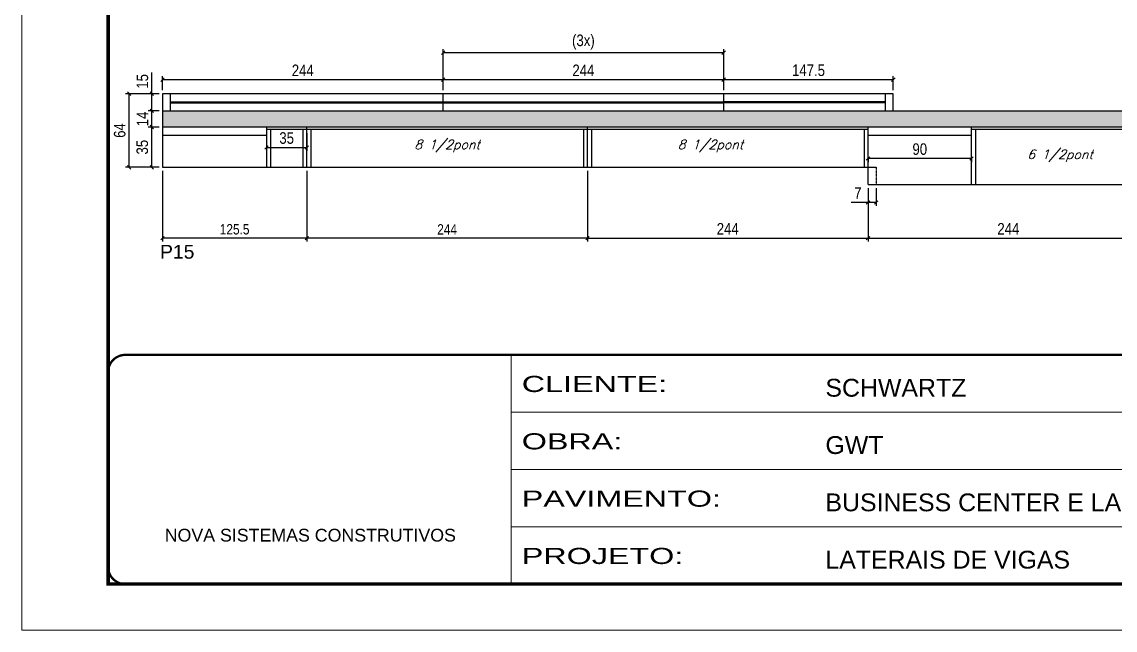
# Model space of a CAD drawing. Extents: x 2603 to 22413, y 1253 to 30260.
# Drawn here: x 2603 to 3554, y 18482 to 19011 of the extents above; entities that cross this region are included whole.
import ezdxf

# ---------------------------------------------------------------- set-up
doc = ezdxf.new("R2010")
doc.units = 0
for name, pattern in [('CONTINUO', [0]), ('DASHED', [0.75, 0.5, -0.25]), ('HIDDEN', [0.375, 0.25, -0.125])]:
    doc.linetypes.add(name, pattern=pattern)
for name, color, linetype in [('5', 5, 'Continuous'), ('COTA', 241, 'Continuous'), ('Painéis', 200, 'Continuous'), ('SARR_2.2x7', 40, 'Continuous'), ('SARR_3.5x7', 81, 'Continuous'), ('texto', 7, 'Continuous')]:
    doc.layers.add(name, color=color, linetype=linetype)
doc.layers.add('Folhas', color=255, linetype='Continuous', lineweight=9)
doc.layers.add('SARRAFO DE PRESSAO', color=251, linetype='DASHED', lineweight=9)
doc.styles.add('ARIAL', font='arial.ttf')
doc.styles.add('COTA TECNICA', font='techl___.ttf', dxfattribs={"height": 10})
doc.styles.add('COTA TECNICA-50', font='techl___.ttf', dxfattribs={"height": 9})
doc.styles.add('Romans', font='romans.shx')
doc.styles.get("Standard").update_dxf_attribs({"font": 'arial.ttf'})
doc.styles.add('Tecnologia', font='')
doc.styles.get('Tecnologia').set_extended_font_data('Forgotten Futurist')
doc.dimstyles.new('COTA PAINEL-50', dxfattribs={"dimtxt": 9, "dimasz": 3, "dimexe": 3, "dimexo": 3, "dimgap": 3, "dimtad": 1, "dimdec": 1, "dimzin": 12, "dimdsep": 46, "dimtxsty": 'COTA TECNICA-50', "dimblk1": 'OBLIQUE', "dimblk2": 'OBLIQUE', "dimsah": 1, "dimcen": 0.9, "dimclrd": 4, "dimclre": 4, "dimclrt": 240, "dimadec": 1, "dimazin": 3, "dimtfac": 1, "dimtdec": 1, "dimtmove": 0, "dimatfit": 3, "dimfxl": 1, "dimtolj": 1, "dimtzin": 12, "dimarcsym": 0})
doc.dimstyles.new('PAINEL', dxfattribs={"dimtxt": 10, "dimasz": 3, "dimexe": 3, "dimexo": 3, "dimgap": 3, "dimtad": 1, "dimdec": 1, "dimzin": 12, "dimdsep": 46, "dimtxsty": 'COTA TECNICA', "dimblk1": 'OBLIQUE', "dimblk2": 'OBLIQUE', "dimsah": 1, "dimcen": 0.9, "dimclrd": 4, "dimclre": 4, "dimclrt": 240, "dimadec": 1, "dimazin": 3, "dimtfac": 1, "dimtdec": 1, "dimtmove": 0, "dimatfit": 3, "dimfxl": 1, "dimtolj": 1, "dimtzin": 12, "dimarcsym": 0})

# ---------------------------------------------------------------- blocks, each defined once
blk = doc.blocks.new('9999999999')
at = {"color": 30, "linetype": 'CONTINUO'}
for p, q in [((98564.56, 34230.21), (98564.56, 34429.45)), ((98564.56, 34379.64), (99583.98, 34379.64)), ((98564.56, 34329.83), (99487.98, 34329.83)), ((98564.56, 34280.02), (99487.98, 34280.02))]:
    blk.add_line(p, q, dxfattribs=at)
at = {"color": 30, "linetype": 'CONTINUO', "const_width": 2}
blk.add_lwpolyline([(99583.98, 34230.21), (99583.98, 34414.45, 0.414214), (99568.98, 34429.45), (98228.98, 34429.45, 0.414214), (98213.98, 34414.45), (98213.98, 34245.21, 0.414214), (98228.98, 34230.21), (99583.98, 34230.21)], format="xyb", dxfattribs=at)
at = {"layer": 'Folhas'}
blk.add_lwpolyline([(98138.98, 34190.21), (99623.98, 34190.21), (99623.98, 35240.21), (98138.98, 35240.21)], close=True, dxfattribs=at)
at = {"layer": 'Folhas', "color": 30, "const_width": 3}
blk.add_lwpolyline([(98213.98, 34230.21), (99583.98, 34230.21), (99583.98, 35200.21), (98213.98, 35200.21)], close=True, dxfattribs=at)
at = {"color": 7, "linetype": 'Continuous', "ltscale": 5, "style": 'ARIAL'}
for s, height, p in [('SCHWARTZ', 15.483, (98837.68, 34393.13)), ('GWT', 15.483, (98837.68, 34343.32)), ('BUSINESS CENTER E LAZER - PROJEÇÃO', 15.4829, (98837.68, 34293.51)), ('NOVA SISTEMAS CONSTRUTIVOS', 11.0592, (98263.19, 34267.21)), ('LATERAIS DE VIGAS', 15.4829, (98837.68, 34243.7))]:
    blk.add_text(s, height=height, dxfattribs=at).set_placement(p)
at = {"layer": 'Folhas', "color": 7, "style": 'Tecnologia', "width": 1.5}
for s, p in [('CLIENTE:', (98573.65, 34397.17)), ('OBRA:', (98573.65, 34347.31)), ('PAVIMENTO:', (98573.65, 34297.5)), ('PROJETO:', (98573.65, 34247.69))]:
    blk.add_text(s, height=14, dxfattribs=at).set_placement(p)
blk = doc.blocks.new('_Oblique')
at = {"color": 0, "linetype": 'ByBlock', "lineweight": -2}
blk.add_line((-0.5, -0.5), (0.5, 0.5), dxfattribs=at)
blk = doc.blocks.new('*D412')
at = {"layer": 'COTA', "color": 4, "linetype": 'ByBlock', "lineweight": -2, "transparency": 16777216}
for p, q in [((2850.72, 18881.25), (2850.72, 18819.75)), ((3094.72, 18881.25), (3094.72, 18819.75)), ((3094.72, 18822.75), (2850.72, 18822.75))]:
    blk.add_line(p, q, dxfattribs=at)
at = {"layer": 'Defpoints', "color": 0, "linetype": 'ByBlock', "transparency": 16777216}
for p in [(2850.72, 18884.25), (3094.72, 18884.25), (2850.72, 18822.75)]:
    blk.add_point(p, dxfattribs=at)
at = {"layer": 'COTA', "color": 4, "linetype": 'ByBlock', "lineweight": -2, "transparency": 16777216, "xscale": 3, "yscale": 3, "zscale": 3, "rotation": 180}
blk.add_blockref('_Oblique', (2850.72, 18822.75), dxfattribs=at)
at = {"layer": 'COTA', "color": 4, "linetype": 'ByBlock', "lineweight": -2, "transparency": 16777216, "xscale": 3, "yscale": 3, "zscale": 3}
blk.add_blockref('_Oblique', (3094.72, 18822.75), dxfattribs=at)
at = {"layer": 'COTA', "color": 240, "linetype": 'ByBlock', "transparency": 16777216, "insert": (2972.72, 18830.32), "char_height": 9, "attachment_point": 5, "style": 'COTA TECNICA-50'}
blk.add_mtext('\\A1;244', dxfattribs=at)
blk = doc.blocks.new('*D2292')
at = {"layer": 'COTA', "color": 4, "linetype": 'ByBlock', "lineweight": -2, "transparency": 16777216}
for p, q in [((2725.22, 18881.25), (2725.22, 18819.75)), ((2850.72, 18881.25), (2850.72, 18819.75)), ((2850.72, 18822.75), (2725.22, 18822.75))]:
    blk.add_line(p, q, dxfattribs=at)
at = {"layer": 'Defpoints', "color": 0, "linetype": 'ByBlock', "transparency": 16777216}
for p in [(2725.22, 18884.25), (2850.72, 18884.25), (2725.22, 18822.75)]:
    blk.add_point(p, dxfattribs=at)
at = {"layer": 'COTA', "color": 4, "linetype": 'ByBlock', "lineweight": -2, "transparency": 16777216, "xscale": 3, "yscale": 3, "zscale": 3, "rotation": 180}
blk.add_blockref('_Oblique', (2725.22, 18822.75), dxfattribs=at)
at = {"layer": 'COTA', "color": 4, "linetype": 'ByBlock', "lineweight": -2, "transparency": 16777216, "xscale": 3, "yscale": 3, "zscale": 3}
blk.add_blockref('_Oblique', (2850.72, 18822.75), dxfattribs=at)
at = {"layer": 'COTA', "color": 240, "linetype": 'ByBlock', "transparency": 16777216, "insert": (2787.97, 18830.35), "char_height": 9, "attachment_point": 5, "style": 'COTA TECNICA-50'}
blk.add_mtext('\\A1;125.5', dxfattribs=at)
blk = doc.blocks.new('*D2293')
at = {"layer": 'COTA', "color": 4, "linetype": 'ByBlock', "lineweight": -2, "transparency": 16777216}
for p, q in [((3094.72, 18881.25), (3094.72, 18819.75)), ((3338.72, 18866.25), (3338.72, 18819.75)), ((3094.72, 18822.75), (3338.72, 18822.75))]:
    blk.add_line(p, q, dxfattribs=at)
at = {"layer": 'Defpoints', "color": 0, "linetype": 'ByBlock', "transparency": 16777216}
for p in [(3094.72, 18884.25), (3338.72, 18869.25), (3338.72, 18822.75)]:
    blk.add_point(p, dxfattribs=at)
at = {"layer": 'COTA', "color": 4, "linetype": 'ByBlock', "lineweight": -2, "transparency": 16777216, "xscale": 3, "yscale": 3, "zscale": 3, "rotation": 180}
blk.add_blockref('_Oblique', (3094.72, 18822.75), dxfattribs=at)
at = {"layer": 'COTA', "color": 4, "linetype": 'ByBlock', "lineweight": -2, "transparency": 16777216, "xscale": 3, "yscale": 3, "zscale": 3}
blk.add_blockref('_Oblique', (3338.72, 18822.75), dxfattribs=at)
at = {"layer": 'COTA', "color": 240, "linetype": 'ByBlock', "transparency": 16777216, "insert": (3216.72, 18830.83), "char_height": 10, "attachment_point": 5, "style": 'COTA TECNICA'}
blk.add_mtext('\\A1;244', dxfattribs=at)
blk = doc.blocks.new('*D2296')
at = {"layer": 'COTA', "color": 4, "linetype": 'ByBlock', "lineweight": -2, "transparency": 16777216}
for p, q in [((2815.72, 18914.05), (2815.72, 18898.44)), ((2850.72, 18914.05), (2850.72, 18898.44)), ((2815.72, 18901.44), (2850.72, 18901.44))]:
    blk.add_line(p, q, dxfattribs=at)
at = {"layer": 'Defpoints', "color": 0, "linetype": 'ByBlock', "transparency": 16777216}
for p in [(2815.72, 18917.05), (2850.72, 18917.05), (2850.72, 18901.44)]:
    blk.add_point(p, dxfattribs=at)
at = {"layer": 'COTA', "color": 4, "linetype": 'ByBlock', "lineweight": -2, "transparency": 16777216, "xscale": 3, "yscale": 3, "zscale": 3, "rotation": 180}
blk.add_blockref('_Oblique', (2815.72, 18901.44), dxfattribs=at)
at = {"layer": 'COTA', "color": 4, "linetype": 'ByBlock', "lineweight": -2, "transparency": 16777216, "xscale": 3, "yscale": 3, "zscale": 3}
blk.add_blockref('_Oblique', (2850.72, 18901.44), dxfattribs=at)
at = {"layer": 'COTA', "color": 240, "linetype": 'ByBlock', "transparency": 16777216, "insert": (2833.22, 18909.65), "char_height": 10, "attachment_point": 5, "style": 'COTA TECNICA'}
blk.add_mtext('\\A1;35', dxfattribs=at)
blk = doc.blocks.new('*D2297')
at = {"layer": 'COTA', "color": 4, "linetype": 'ByBlock', "lineweight": -2, "transparency": 16777216}
for p, q in [((3338.72, 18866.25), (3338.72, 18819.75)), ((3582.72, 18866.25), (3582.72, 18819.75)), ((3338.72, 18822.75), (3582.72, 18822.75))]:
    blk.add_line(p, q, dxfattribs=at)
at = {"layer": 'Defpoints', "color": 0, "linetype": 'ByBlock', "transparency": 16777216}
for p in [(3338.72, 18869.25), (3582.72, 18869.25), (3582.72, 18822.75)]:
    blk.add_point(p, dxfattribs=at)
at = {"layer": 'COTA', "color": 4, "linetype": 'ByBlock', "lineweight": -2, "transparency": 16777216, "xscale": 3, "yscale": 3, "zscale": 3, "rotation": 180}
blk.add_blockref('_Oblique', (3338.72, 18822.75), dxfattribs=at)
at = {"layer": 'COTA', "color": 4, "linetype": 'ByBlock', "lineweight": -2, "transparency": 16777216, "xscale": 3, "yscale": 3, "zscale": 3}
blk.add_blockref('_Oblique', (3582.72, 18822.75), dxfattribs=at)
at = {"layer": 'COTA', "color": 240, "linetype": 'ByBlock', "transparency": 16777216, "insert": (3460.72, 18830.83), "char_height": 10, "attachment_point": 5, "style": 'COTA TECNICA'}
blk.add_mtext('\\A1;244', dxfattribs=at)
blk = doc.blocks.new('*D2298')
at = {"layer": 'COTA', "color": 4, "linetype": 'ByBlock', "lineweight": -2, "transparency": 16777216}
for p, q in [((3428.72, 18891.87), (3338.72, 18891.87)), ((3338.72, 18891.25), (3338.72, 18888.87)), ((3428.72, 18891.25), (3428.72, 18888.87))]:
    blk.add_line(p, q, dxfattribs=at)
at = {"layer": 'Defpoints', "color": 0, "linetype": 'ByBlock', "transparency": 16777216}
for p in [(3338.72, 18894.25), (3338.72, 18891.87), (3428.72, 18894.25)]:
    blk.add_point(p, dxfattribs=at)
at = {"layer": 'COTA', "color": 4, "linetype": 'ByBlock', "lineweight": -2, "transparency": 16777216, "xscale": 3, "yscale": 3, "zscale": 3, "rotation": 180}
blk.add_blockref('_Oblique', (3338.72, 18891.87), dxfattribs=at)
at = {"layer": 'COTA', "color": 4, "linetype": 'ByBlock', "lineweight": -2, "transparency": 16777216, "xscale": 3, "yscale": 3, "zscale": 3}
blk.add_blockref('_Oblique', (3428.72, 18891.87), dxfattribs=at)
at = {"layer": 'COTA', "color": 240, "linetype": 'ByBlock', "transparency": 16777216, "insert": (3383.72, 18900), "char_height": 10, "attachment_point": 5, "style": 'COTA TECNICA'}
blk.add_mtext('\\A1;90', dxfattribs=at)
blk = doc.blocks.new('*D2299')
at = {"layer": 'COTA', "color": 4, "linetype": 'ByBlock', "lineweight": -2, "transparency": 16777216}
for p, q in [((3338.72, 18866.25), (3338.72, 18850.76)), ((3345.72, 18866.25), (3345.72, 18850.76)), ((3338.72, 18853.76), (3323.99, 18853.76)), ((3345.72, 18853.76), (3338.72, 18853.76))]:
    blk.add_line(p, q, dxfattribs=at)
at = {"layer": 'Defpoints', "color": 0, "linetype": 'ByBlock', "transparency": 16777216}
for p in [(3338.72, 18869.25), (3345.72, 18869.25), (3338.72, 18853.76)]:
    blk.add_point(p, dxfattribs=at)
at = {"layer": 'COTA', "color": 4, "linetype": 'ByBlock', "lineweight": -2, "transparency": 16777216, "xscale": 3, "yscale": 3, "zscale": 3, "rotation": 180}
blk.add_blockref('_Oblique', (3338.72, 18853.76), dxfattribs=at)
at = {"layer": 'COTA', "color": 4, "linetype": 'ByBlock', "lineweight": -2, "transparency": 16777216, "xscale": 3, "yscale": 3, "zscale": 3}
blk.add_blockref('_Oblique', (3345.72, 18853.76), dxfattribs=at)
at = {"layer": 'COTA', "color": 240, "linetype": 'ByBlock', "transparency": 16777216, "insert": (3329.85, 18861.83), "char_height": 10, "attachment_point": 5, "style": 'COTA TECNICA'}
blk.add_mtext('\\A1;7', dxfattribs=at)
blk = doc.blocks.new('*D2303')
at = {"layer": 'COTA', "color": 4, "linetype": 'ByBlock', "lineweight": -2, "transparency": 16777216}
for p, q in [((2725.22, 18951.25), (2725.22, 18963.44)), ((2725.22, 18960.44), (2969.22, 18960.44)), ((2969.22, 18951.25), (2969.22, 18963.44))]:
    blk.add_line(p, q, dxfattribs=at)
at = {"layer": 'Defpoints', "color": 0, "linetype": 'ByBlock', "transparency": 16777216}
for p in [(2969.22, 18960.44), (2725.22, 18948.25), (2969.22, 18948.25)]:
    blk.add_point(p, dxfattribs=at)
at = {"layer": 'COTA', "color": 4, "linetype": 'ByBlock', "lineweight": -2, "transparency": 16777216, "xscale": 3, "yscale": 3, "zscale": 3, "rotation": 180}
blk.add_blockref('_Oblique', (2725.22, 18960.44), dxfattribs=at)
at = {"layer": 'COTA', "color": 4, "linetype": 'ByBlock', "lineweight": -2, "transparency": 16777216, "xscale": 3, "yscale": 3, "zscale": 3}
blk.add_blockref('_Oblique', (2969.22, 18960.44), dxfattribs=at)
at = {"layer": 'COTA', "color": 240, "linetype": 'ByBlock', "transparency": 16777216, "insert": (2847.22, 18968.52), "char_height": 10, "attachment_point": 5, "style": 'COTA TECNICA'}
blk.add_mtext('\\A1;244', dxfattribs=at)
blk = doc.blocks.new('*D2304')
at = {"layer": 'COTA', "color": 4, "linetype": 'ByBlock', "lineweight": -2, "transparency": 16777216}
for p, q in [((2969.22, 18951.25), (2969.22, 18963.44)), ((2969.22, 18960.44), (3213.22, 18960.44)), ((3213.22, 18951.25), (3213.22, 18963.44))]:
    blk.add_line(p, q, dxfattribs=at)
at = {"layer": 'Defpoints', "color": 0, "linetype": 'ByBlock', "transparency": 16777216}
for p in [(3213.22, 18960.44), (2969.22, 18948.25), (3213.22, 18948.25)]:
    blk.add_point(p, dxfattribs=at)
at = {"layer": 'COTA', "color": 4, "linetype": 'ByBlock', "lineweight": -2, "transparency": 16777216, "xscale": 3, "yscale": 3, "zscale": 3, "rotation": 180}
blk.add_blockref('_Oblique', (2969.22, 18960.44), dxfattribs=at)
at = {"layer": 'COTA', "color": 4, "linetype": 'ByBlock', "lineweight": -2, "transparency": 16777216, "xscale": 3, "yscale": 3, "zscale": 3}
blk.add_blockref('_Oblique', (3213.22, 18960.44), dxfattribs=at)
at = {"layer": 'COTA', "color": 240, "linetype": 'ByBlock', "transparency": 16777216, "insert": (3091.22, 18968.52), "char_height": 10, "attachment_point": 5, "style": 'COTA TECNICA'}
blk.add_mtext('\\A1;244', dxfattribs=at)
blk = doc.blocks.new('*D2305')
at = {"layer": 'COTA', "color": 4, "linetype": 'ByBlock', "lineweight": -2, "transparency": 16777216}
for p, q in [((3213.22, 18951.25), (3213.22, 18963.44)), ((3213.22, 18960.44), (3360.72, 18960.44)), ((3360.72, 18951.25), (3360.72, 18963.44))]:
    blk.add_line(p, q, dxfattribs=at)
at = {"layer": 'Defpoints', "color": 0, "linetype": 'ByBlock', "transparency": 16777216}
for p in [(3360.72, 18960.44), (3213.22, 18948.25), (3360.72, 18948.25)]:
    blk.add_point(p, dxfattribs=at)
at = {"layer": 'COTA', "color": 4, "linetype": 'ByBlock', "lineweight": -2, "transparency": 16777216, "xscale": 3, "yscale": 3, "zscale": 3, "rotation": 180}
blk.add_blockref('_Oblique', (3213.22, 18960.44), dxfattribs=at)
at = {"layer": 'COTA', "color": 4, "linetype": 'ByBlock', "lineweight": -2, "transparency": 16777216, "xscale": 3, "yscale": 3, "zscale": 3}
blk.add_blockref('_Oblique', (3360.72, 18960.44), dxfattribs=at)
at = {"layer": 'COTA', "color": 240, "linetype": 'ByBlock', "transparency": 16777216, "insert": (3286.97, 18968.55), "char_height": 10, "attachment_point": 5, "style": 'COTA TECNICA'}
blk.add_mtext('\\A1;147.5', dxfattribs=at)
blk = doc.blocks.new('*D2306')
at = {"layer": 'COTA', "color": 4, "linetype": 'ByBlock', "lineweight": -2, "transparency": 16777216}
for p, q in [((2969.22, 18951.25), (2969.22, 18986.9)), ((2969.22, 18983.9), (3213.22, 18983.9)), ((3213.22, 18951.25), (3213.22, 18986.9))]:
    blk.add_line(p, q, dxfattribs=at)
at = {"layer": 'Defpoints', "color": 0, "linetype": 'ByBlock', "transparency": 16777216}
for p in [(3213.22, 18983.9), (2969.22, 18948.25), (3213.22, 18948.25)]:
    blk.add_point(p, dxfattribs=at)
at = {"layer": 'COTA', "color": 4, "linetype": 'ByBlock', "lineweight": -2, "transparency": 16777216, "xscale": 3, "yscale": 3, "zscale": 3, "rotation": 180}
blk.add_blockref('_Oblique', (2969.22, 18983.9), dxfattribs=at)
at = {"layer": 'COTA', "color": 4, "linetype": 'ByBlock', "lineweight": -2, "transparency": 16777216, "xscale": 3, "yscale": 3, "zscale": 3}
blk.add_blockref('_Oblique', (3213.22, 18983.9), dxfattribs=at)
at = {"layer": 'COTA', "color": 240, "linetype": 'ByBlock', "transparency": 16777216, "insert": (3091.22, 18993.12), "char_height": 10, "attachment_point": 5, "style": 'COTA TECNICA'}
blk.add_mtext('\\A1;(3x)', dxfattribs=at)
blk = doc.blocks.new('*D2382')
at = {"layer": 'COTA', "color": 4, "linetype": 'ByBlock', "lineweight": -2, "transparency": 16777216}
for p, q in [((2722.22, 18919.25), (2712.9, 18919.25)), ((2715.9, 18884.25), (2715.9, 18919.25)), ((2722.22, 18884.25), (2712.9, 18884.25))]:
    blk.add_line(p, q, dxfattribs=at)
at = {"layer": 'Defpoints', "color": 0, "linetype": 'ByBlock', "transparency": 16777216}
for p in [(2715.9, 18919.25), (2725.22, 18919.25), (2725.22, 18884.25)]:
    blk.add_point(p, dxfattribs=at)
at = {"layer": 'COTA', "color": 4, "linetype": 'ByBlock', "lineweight": -2, "transparency": 16777216, "xscale": 3, "yscale": 3, "zscale": 3}
for p, rotation in [((2715.9, 18919.25), 90), ((2715.9, 18884.25), 270)]:
    blk.add_blockref('_Oblique', p, dxfattribs=dict(at, rotation=rotation))
at = {"layer": 'COTA', "color": 240, "linetype": 'ByBlock', "transparency": 16777216, "insert": (2707.69, 18901.75), "char_height": 10, "attachment_point": 5, "rotation": 90, "style": 'COTA TECNICA'}
blk.add_mtext('\\A1;35', dxfattribs=at)
blk = doc.blocks.new('*D2383')
at = {"layer": 'COTA', "color": 4, "linetype": 'ByBlock', "lineweight": -2, "transparency": 16777216}
for p, q in [((2722.22, 18933.25), (2712.9, 18933.25)), ((2715.9, 18919.25), (2715.9, 18933.25)), ((2722.22, 18919.25), (2712.9, 18919.25))]:
    blk.add_line(p, q, dxfattribs=at)
at = {"layer": 'Defpoints', "color": 0, "linetype": 'ByBlock', "transparency": 16777216}
for p in [(2715.9, 18933.25), (2725.22, 18933.25), (2725.22, 18919.25)]:
    blk.add_point(p, dxfattribs=at)
at = {"layer": 'COTA', "color": 4, "linetype": 'ByBlock', "lineweight": -2, "transparency": 16777216, "xscale": 3, "yscale": 3, "zscale": 3}
for p, rotation in [((2715.9, 18933.25), 90), ((2715.9, 18919.25), 270)]:
    blk.add_blockref('_Oblique', p, dxfattribs=dict(at, rotation=rotation))
at = {"layer": 'COTA', "color": 240, "linetype": 'ByBlock', "transparency": 16777216, "insert": (2707.83, 18926.25), "char_height": 10, "attachment_point": 5, "rotation": 90, "style": 'COTA TECNICA'}
blk.add_mtext('\\A1;14', dxfattribs=at)
blk = doc.blocks.new('*D2384')
at = {"layer": 'COTA', "color": 4, "linetype": 'ByBlock', "lineweight": -2, "transparency": 16777216}
for p, q in [((2715.9, 18948.25), (2715.9, 18966.62)), ((2722.22, 18948.25), (2712.9, 18948.25)), ((2715.9, 18933.25), (2715.9, 18948.25)), ((2722.22, 18933.25), (2712.9, 18933.25))]:
    blk.add_line(p, q, dxfattribs=at)
at = {"layer": 'Defpoints', "color": 0, "linetype": 'ByBlock', "transparency": 16777216}
for p in [(2715.9, 18948.25), (2725.22, 18948.25), (2725.22, 18933.25)]:
    blk.add_point(p, dxfattribs=at)
at = {"layer": 'COTA', "color": 4, "linetype": 'ByBlock', "lineweight": -2, "transparency": 16777216, "xscale": 3, "yscale": 3, "zscale": 3}
for p, rotation in [((2715.9, 18948.25), 90), ((2715.9, 18933.25), 270)]:
    blk.add_blockref('_Oblique', p, dxfattribs=dict(at, rotation=rotation))
at = {"layer": 'COTA', "color": 240, "linetype": 'ByBlock', "transparency": 16777216, "insert": (2707.8, 18958.93), "char_height": 10, "attachment_point": 5, "rotation": 90, "style": 'COTA TECNICA'}
blk.add_mtext('\\A1;15', dxfattribs=at)
blk = doc.blocks.new('*D2385')
at = {"layer": 'COTA', "color": 4, "linetype": 'ByBlock', "lineweight": -2, "transparency": 16777216}
for p, q in [((2722.22, 18948.25), (2693.18, 18948.25)), ((2696.18, 18884.25), (2696.18, 18948.25)), ((2722.22, 18884.25), (2693.18, 18884.25))]:
    blk.add_line(p, q, dxfattribs=at)
at = {"layer": 'Defpoints', "color": 0, "linetype": 'ByBlock', "transparency": 16777216}
for p in [(2696.18, 18948.25), (2725.22, 18948.25), (2725.22, 18884.25)]:
    blk.add_point(p, dxfattribs=at)
at = {"layer": 'COTA', "color": 4, "linetype": 'ByBlock', "lineweight": -2, "transparency": 16777216, "xscale": 3, "yscale": 3, "zscale": 3}
for p, rotation in [((2696.18, 18948.25), 90), ((2696.18, 18884.25), 270)]:
    blk.add_blockref('_Oblique', p, dxfattribs=dict(at, rotation=rotation))
at = {"layer": 'COTA', "color": 240, "linetype": 'ByBlock', "transparency": 16777216, "insert": (2688.08, 18916.25), "char_height": 10, "attachment_point": 5, "rotation": 90, "style": 'COTA TECNICA'}
blk.add_mtext('\\A1;64', dxfattribs=at)

msp = doc.modelspace()

# ---------------------------------------------------------------- hatches: boundary and pattern name
at = {"layer": 'COTA', "linetype": 'ByBlock'}
h = msp.add_hatch(dxfattribs=at)
h.set_pattern_fill('AR-CONC', color=256, scale=0.03)
h.set_pattern_definition([(50, (-126418.0314, -5371.0305), (5.46554007, -0.47817257), [0.5715, -6.2865]), (355, (-126418.0314, -5371.0305), (-1.05730264, 5.73170536), [0.4572, -5.02921753]), (100.4514447, (-126417.576, -5371.0704), (4.40823741, 5.25353256), [0.48570026, -5.34270734]), (46.1842, (-126418.0314, -5369.5065), (8.13237123, -1.26126984), [0.85725, -9.42975]), (96.6355576, (-126417.354, -5369.612), (7.122124, 7.42278374), [0.7285507, -8.01406824]), (351.184151, (-126418.031, -5369.5065), (7.122124, 7.42278374), [0.685799, -7.54379196]), (21, (-126417.2694, -5369.8875), (4.54843174, -3.06795595), [0.5715, -6.2865]), (326, (-126417.2694, -5369.8875), (1.85406085, 5.52563898), [0.4572, -5.0292]), (71.451445, (-126416.8904, -5370.143), (6.40249258, 2.45768307), [0.48570026, -5.34269813]), (37.5, (-126418.0314, -5371.0305), (0.092658098, 2.536651166), [0, -4.96824, 0, -5.1054, 0, -5.04825]), (7.5, (-126418.0314, -5371.0305), (2.004589875, 3.005417245), [0, -2.91084, 0, -4.85394, 0, -1.92405]), (327.5, (-126419.7307, -5371.0305), (4.067717855, -0.17186232), [0, -1.905, 0, -5.9436, 0, -7.8867]), (317.5, (-126420.4927, -5371.0305), (4.44387544, 0.76279473), [0, -2.4765, 0, -3.94716, 0, -5.6007])])
h.paths.add_polyline_path([(3878.72, 18892.25), (3958.72, 18892.25), (3958.72, 18908.25), (3878.72, 18908.25), (3878.72, 18918.25), (3878.72, 18933.25), (3360.72, 18933.25), (2725.22, 18933.25), (2725.22, 18919.25), (3848.72, 18919.25), (3848.72, 18869.25), (3848.72, 18790.25), (3878.72, 18790.25)])

# ---------------------------------------------------------------- linework, layer by layer
for p, q in [((2725.22, 18933.25), (2725.22, 18919.25)), ((3360.72, 18933.25), (3878.72, 18933.25)), ((2815.72, 18919.25), (2815.72, 18884.25)), ((3428.72, 18869.25), (3428.72, 18919.25)), ((3338.72, 18884.25), (3345.72, 18884.25))]:
    msp.add_line(p, q, dxfattribs=at)
at = {"layer": 'Painéis', "linetype": 'Continuous'}
for p, q in [((2969.22, 18933.25), (2969.22, 18948.25)), ((3213.22, 18933.25), (3213.22, 18948.25)), ((2725.22, 18919.25), (2725.22, 18884.25)), ((3848.72, 18919.25), (2725.22, 18919.25)), ((2850.72, 18884.25), (2850.72, 18919.25)), ((3094.72, 18884.25), (3094.72, 18919.25)), ((3338.72, 18869.25), (3338.72, 18919.25)), ((2725.22, 18884.25), (3338.72, 18884.25)), ((3338.72, 18869.25), (3848.72, 18869.25))]:
    msp.add_line(p, q, dxfattribs=at)
msp.add_lwpolyline([(2725.22, 18933.25), (3360.72, 18933.25), (3360.72, 18948.25), (2725.22, 18948.25)], close=True, dxfattribs=at)
at = {"layer": 'SARR_2.2x7', "linetype": 'Continuous'}
for p, q in [((2732.22, 18933.25), (2732.22, 18948.25)), ((3353.72, 18948.25), (3353.72, 18933.25)), ((2732.22, 18941.25), (2969.22, 18941.25)), ((2732.22, 18940.25), (2969.22, 18940.25)), ((2969.22, 18941.25), (3213.22, 18941.25)), ((2969.22, 18940.25), (3213.22, 18940.25)), ((3353.72, 18941.25), (3213.22, 18941.25)), ((3353.72, 18940.25), (3213.22, 18940.25)), ((2725.22, 18912.25), (2815.72, 18912.25)), ((2850.72, 18917.05), (2815.72, 18917.05)), ((3094.72, 18917.05), (2850.72, 18917.05)), ((3338.72, 18917.05), (3094.72, 18917.05)), ((3338.72, 18912.25), (3428.72, 18912.25)), ((3582.72, 18917.05), (3428.72, 18917.05))]:
    msp.add_line(p, q, dxfattribs=at)
at = {"layer": 'SARR_2.2x7', "linetype": 'HIDDEN'}
msp.add_line((3345.72, 18884.25), (3345.72, 18869.25), dxfattribs=at)
at = {"layer": 'SARR_3.5x7'}
for p, q in [((2819.22, 18917.05), (2819.22, 18884.25)), ((2847.22, 18917.05), (2847.22, 18884.25)), ((2854.22, 18917.05), (2854.22, 18884.25)), ((3091.22, 18917.05), (3091.22, 18884.25)), ((3098.22, 18917.05), (3098.22, 18884.25)), ((3335.22, 18917.05), (3335.22, 18884.25)), ((3432.22, 18917.05), (3432.22, 18869.25))]:
    msp.add_line(p, q, dxfattribs=at)

# ---------------------------------------------------------------- block references
at = {"layer": 'SARRAFO DE PRESSAO', "color": 6, "linetype": 'ByBlock'}
msp.add_blockref('9999999999', (-95536.01, -15708.21), dxfattribs=at)

# ---------------------------------------------------------------- texts
at = {"layer": '5', "linetype": 'Continuous'}
msp.add_text('P15', height=12, rotation=0.00004, dxfattribs=at).set_placement((2723.17, 18804.86))
at = {"layer": 'texto', "color": 2, "char_height": 8, "attachment_point": 5, "style": 'Romans'}
for s, insert in [('{\\Q19;\\C256;8 1/2pont}', (2972.72, 18902.75)), ('{\\Q19;\\C256;8 1/2pont}', (3201.72, 18902.75)), ('{\\Q19;\\C256;6 1/2pont}', (3505.72, 18894.25))]:
    msp.add_mtext(s, dxfattribs=dict(at, insert=insert))

# ---------------------------------------------------------------- dimensions: what is measured, and where the dimension line sits
at = {"layer": 'COTA', "linetype": 'ByBlock'}
dim = msp.add_linear_dim(base=(3213.22, 18983.9), p1=(2969.22, 18948.25), p2=(3213.22, 18948.25), text='(3x)', dimstyle='PAINEL', dxfattribs=at)
dim.commit()
dim.dimension.update_dxf_attribs({"geometry": '*D2306', "text_midpoint": (3091.22, 18993.12)})
for base, p1, p2, picture, middle in [((2969.22, 18960.44), (2725.22, 18948.25), (2969.22, 18948.25), '*D2303', (2847.22, 18968.52)), ((2850.72, 18901.44), (2815.72, 18917.05), (2850.72, 18917.05), '*D2296', (2833.22, 18909.65)), ((3338.72, 18891.87), (3428.72, 18894.25), (3338.72, 18894.25), '*D2298', (3383.72, 18900)), ((3338.72, 18822.75), (3094.72, 18884.25), (3338.72, 18869.25), '*D2293', (3216.72, 18830.83)), ((3338.72, 18853.76), (3345.72, 18869.25), (3338.72, 18869.25), '*D2299', (3329.85, 18861.83)), ((3582.72, 18822.75), (3338.72, 18869.25), (3582.72, 18869.25), '*D2297', (3460.72, 18830.83))]:
    dim = msp.add_linear_dim(base=base, p1=p1, p2=p2, dimstyle='PAINEL', dxfattribs=at)
    dim.commit()
    dim.dimension.update_dxf_attribs({"geometry": picture, "text_midpoint": middle})
for base, p1, p2, dimstyle, override, picture, middle in [((3213.22, 18960.44), (2969.22, 18948.25), (3213.22, 18948.25), 'PAINEL', {"dimtmove": 1}, '*D2304', (3091.22, 18968.52)), ((3360.72, 18960.44), (3213.22, 18948.25), (3360.72, 18948.25), 'PAINEL', {"dimtmove": 1}, '*D2305', (3286.97, 18968.55)), ((2850.72, 18822.75), (3094.72, 18884.25), (2850.72, 18884.25), 'COTA PAINEL-50', {"dimarcsym": 1}, '*D412', (2972.72, 18830.32))]:
    dim = msp.add_linear_dim(base=base, p1=p1, p2=p2, dimstyle=dimstyle, override=override, dxfattribs=at)
    dim.commit()
    dim.dimension.update_dxf_attribs({"geometry": picture, "text_midpoint": middle})
for base, p1, p2, picture, middle in [((2715.9, 18948.25), (2725.22, 18933.25), (2725.22, 18948.25), '*D2384', (2707.8, 18958.93)), ((2696.18, 18948.25), (2725.22, 18884.25), (2725.22, 18948.25), '*D2385', (2688.08, 18916.25)), ((2715.9, 18919.25), (2725.22, 18884.25), (2725.22, 18919.25), '*D2382', (2707.69, 18901.75))]:
    dim = msp.add_linear_dim(base=base, p1=p1, p2=p2, angle=90, dimstyle='PAINEL', dxfattribs=at)
    dim.commit()
    dim.dimension.update_dxf_attribs({"geometry": picture, "text_midpoint": middle})
dim = msp.add_linear_dim(base=(2715.9, 18933.25), p1=(2725.22, 18919.25), p2=(2725.22, 18933.25), angle=90, dimstyle='PAINEL', dxfattribs=at)
dim.commit()
dim.dimension.update_dxf_attribs({"geometry": '*D2383', "text_midpoint": (2715.9, 18926.25), "dimtype": 160})
dim = msp.add_linear_dim(base=(2725.22, 18822.75), p1=(2850.72, 18884.25), p2=(2725.22, 18884.25), angle=180, dimstyle='COTA PAINEL-50', override={"dimarcsym": 1}, dxfattribs=at)
dim.commit()
dim.dimension.update_dxf_attribs({"geometry": '*D2292', "text_midpoint": (2787.97, 18830.35)})

doc.saveas('drawing.dxf')
